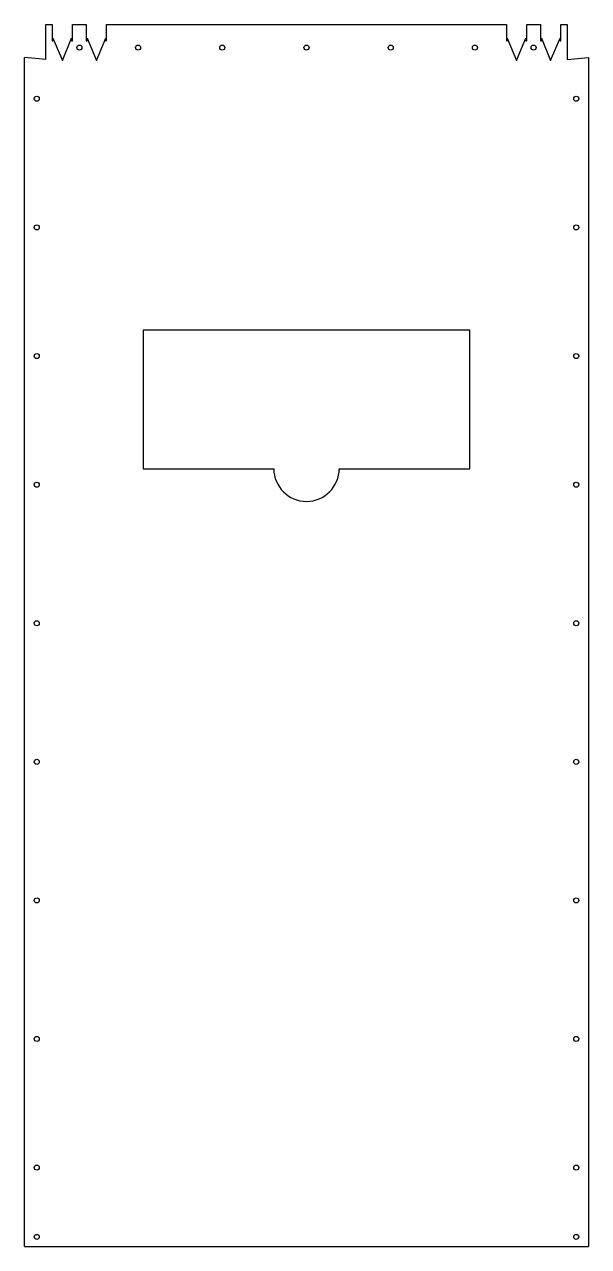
# Model space of a CAD drawing. Header units: millimetres. Extents: x -285 to 285, y 0 to 1235.
import ezdxf

# ---------------------------------------------------------------- set-up
doc = ezdxf.new("R2010")
doc.units = ezdxf.units.MM

msp = doc.modelspace()

# ---------------------------------------------------------------- linework, layer by layer
at = {"color": 7, "linetype": 'Continuous', "lineweight": 25}
for p, q in [((-263, 1199.5), (-263, 1234.9)), ((-263, 1234.9), (-256.6, 1234.9)), ((-256.6, 1234.9), (-256.6, 1218.2)), ((-236.3, 1218.2), (-236.3, 1234.9)), ((-236.3, 1234.9), (-222.2, 1234.9)), ((-222.2, 1234.9), (-222.2, 1218.2)), ((-201.9, 1218.2), (-201.9, 1234.9)), ((-201.9, 1234.9), (201.9, 1234.9)), ((201.9, 1234.9), (201.9, 1218.2)), ((222.2, 1218.2), (222.2, 1234.9)), ((222.2, 1234.9), (236.3, 1234.9)), ((236.3, 1234.9), (236.3, 1218.2)), ((256.6, 1218.2), (256.6, 1234.9)), ((256.6, 1234.9), (263, 1234.9)), ((263, 1234.9), (263, 1199.5)), ((-256.6, 1218.2), (-255.9, 1218.2)), ((-255.9, 1218.2), (-255.9, 1221.1)), ((-255.9, 1221.1), (-246.4, 1198.3)), ((-246.4, 1198.3), (-237, 1221.1)), ((-237, 1221.1), (-237, 1218.2)), ((-237, 1218.2), (-236.3, 1218.2)), ((-222.2, 1218.2), (-221.4, 1218.2)), ((-221.4, 1218.2), (-221.4, 1221.1)), ((-221.4, 1221.1), (-212, 1198.3)), ((-212, 1198.3), (-202.6, 1221.1)), ((-202.6, 1221.1), (-202.6, 1218.2)), ((-202.6, 1218.2), (-201.9, 1218.2)), ((201.9, 1218.2), (202.6, 1218.2)), ((202.6, 1218.2), (202.6, 1221.1)), ((202.6, 1221.1), (212, 1198.3)), ((212, 1198.3), (221.4, 1221.1)), ((221.4, 1221.1), (221.4, 1218.2)), ((221.4, 1218.2), (222.2, 1218.2)), ((236.3, 1218.2), (237, 1218.2)), ((237, 1218.2), (237, 1221.1)), ((237, 1221.1), (246.4, 1198.3)), ((246.4, 1198.3), (255.9, 1221.1)), ((255.9, 1221.1), (255.9, 1218.2)), ((255.9, 1218.2), (256.6, 1218.2)), ((-284.6, 0), (-284.6, 1201.4)), ((-263, 1199.5), (-284.6, 1201.4)), ((263, 1199.5), (284.6, 1201.4)), ((284.6, 1201.4), (284.6, 0)), ((165, 926), (-165, 926)), ((-165, 926), (-165, 786)), ((165, 786), (165, 926)), ((-165, 786), (-33, 786)), ((33, 786), (165, 786)), ((-284.6, 0), (284.6, 0))]:
    msp.add_line(p, q, dxfattribs=at)
for centre in [(-229.2, 1211.5), (-170, 1211.5), (-85, 1211.5), (0, 1211.5), (85, 1211.5), (170, 1211.5), (229.2, 1211.5), (-272.3, 1159.8), (272.3, 1159.8), (-272.3, 1029.8), (272.3, 1029.8), (-272.3, 899.8), (272.3, 899.8), (-272.3, 769.8), (272.3, 769.8), (-272.3, 629.8), (272.3, 629.8), (-272.3, 489.8), (272.3, 489.8), (-272.3, 349.8), (272.3, 349.8), (-272.3, 209.8), (272.3, 209.8), (-272.3, 79.8), (272.3, 79.8), (-272.3, 9.8), (272.3, 9.8)]:
    msp.add_circle(centre, 2.55, dxfattribs=at)
msp.add_arc((0, 786), 33, 180, 0, dxfattribs=at)

doc.saveas('drawing.dxf')
